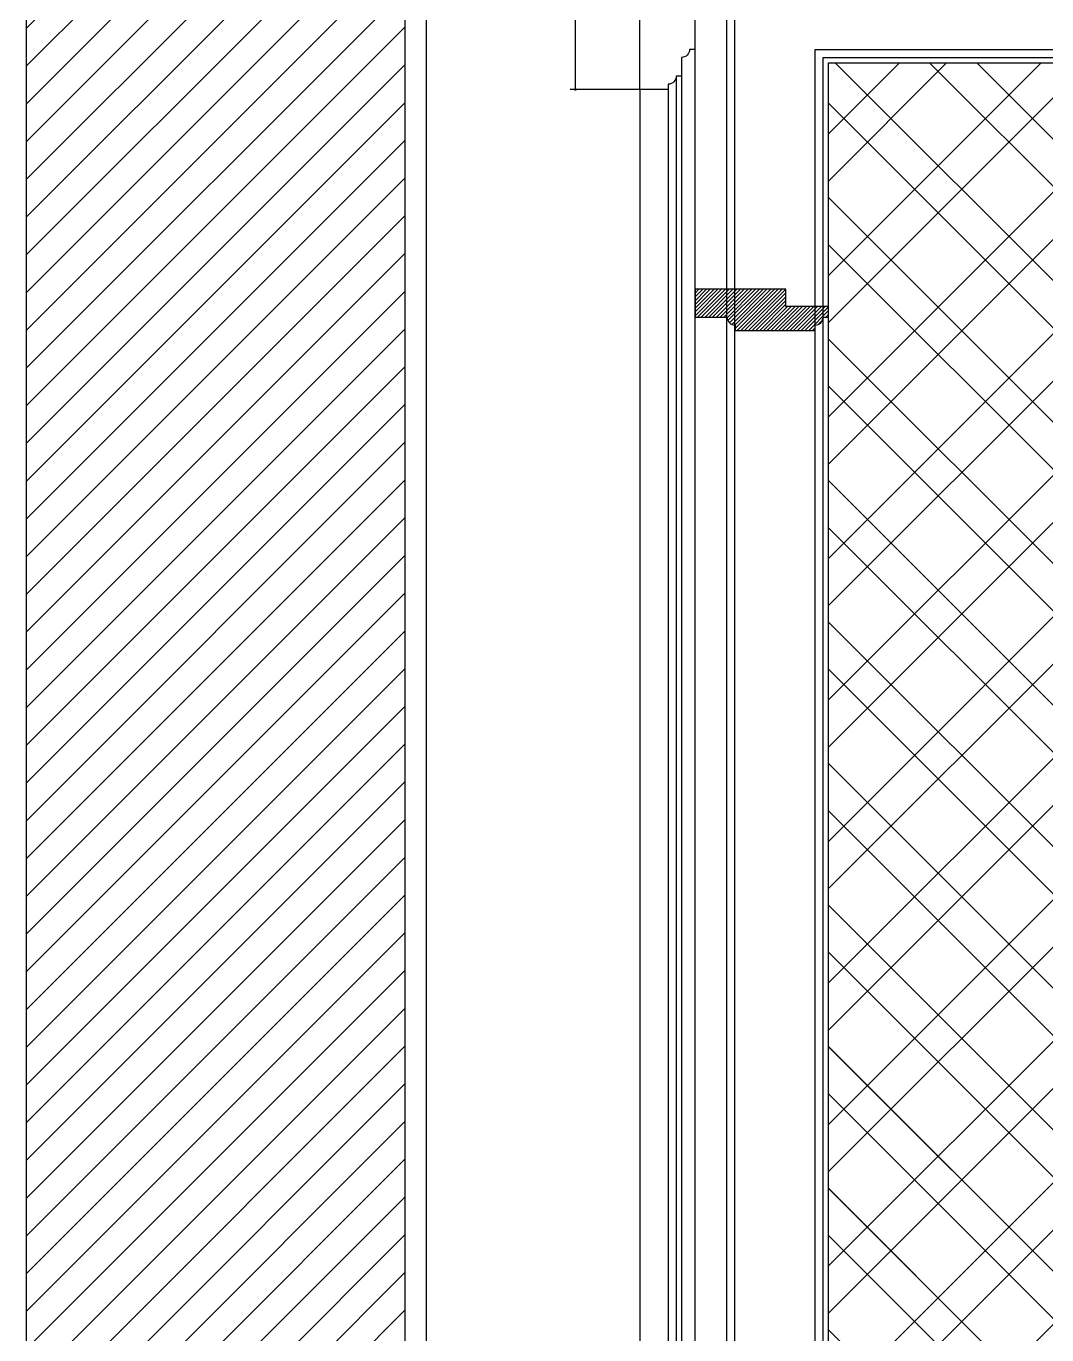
# Model space of a CAD drawing. Header units: inches. Extents: x -20583 to 399182, y -24453 to 525552.
# Drawn here: x 2748 to 3704, y 20670 to 21896 of the extents above; entities that cross this region are included whole.
import ezdxf

# ---------------------------------------------------------------- set-up
doc = ezdxf.new("R2010")
doc.units = ezdxf.units.IN
doc.header["$LTSCALE"] = 1000
doc.header["$MEASUREMENT"] = 0
doc.header["$PDMODE"] = 35
for name, color, linetype in [('8', 8, 'Continuous'), ('A-DIM', 9, 'Continuous'), ('Layer3', 3, 'Continuous'), ('Layer7', 8, 'Continuous')]:
    doc.layers.add(name, color=color, linetype=linetype)
doc.layers.add('Stone-GRG', color=7, linetype='Continuous', lineweight=0, true_color=0xfff2cc)
doc.layers.add('Wood treillis', color=111, linetype='Continuous', lineweight=0)
doc.styles.get("Standard").update_dxf_attribs({"font": 'arial.ttf'})
doc.dimstyles.new('chester 5', dxfattribs={"dimscale": 0.05, "dimtxt": 150, "dimasz": 50, "dimexe": 100, "dimexo": 0, "dimgap": 80, "dimtad": 1, "dimdec": 0, "dimzin": 0, "dimdsep": 46, "dimtxsty": 'Standard', "dimblk": 'DOT', "dimcen": 100, "dimclrd": 1, "dimclre": 1, "dimclrt": 3, "dimadec": 0, "dimazin": 0, "dimtfac": 1, "dimtdec": 0, "dimtofl": 0, "dimtmove": 0, "dimatfit": 3, "dimfxl": 1, "dimtolj": 1, "dimtzin": 0, "dimlwd": -1, "dimarcsym": 0})

# ---------------------------------------------------------------- blocks, each defined once
blk = doc.blocks.new('MAK-GF10 structrual elev A')
at = {"layer": 'Layer7'}
h = blk.add_hatch(dxfattribs=at)
h.set_pattern_fill('ANSI31', color=256, scale=200, style=0)
h.set_pattern_definition([(45, (-400019.973, -95237.583), (-17.6776695, 17.6776695), [])])
h.paths.add_polyline_path([(2747.6, 22562.1), (2769.6, 22562.1), (3102.4, 22562.1), (3102.4, 18762.1), (2747.6, 18762.1)])
h.paths.add_polyline_path([(2747.6, 23012.1), (3102.4, 23012.1), (3102.4, 22562.1), (2747.6, 22562.1)])
at = {"layer": 'Layer3'}
for p, q in [((2747.6, 23212.1, 0), (2747.6, 18562.1, 0)), ((3102.4, 23012.1, 0), (3102.4, 18762.1, 0)), ((3122.4, 23012.1, 0), (3122.4, 18862.1, 0))]:
    blk.add_line(p, q, dxfattribs=at)
blk = doc.blocks.new('_Dot')
at = {"color": 0, "linetype": 'ByBlock', "lineweight": -2}
blk.add_line((-0.5, 0), (-1, 0), dxfattribs=at)
at = {"color": 0, "linetype": 'ByBlock', "const_width": 0.5}
blk.add_lwpolyline([(-0.25, 0, 1), (0.25, 0, 1)], format="xyb", close=True, dxfattribs=at)
blk = doc.blocks.new('*D499')
at = {"layer": 'A-DIM', "color": 1, "lineweight": -2, "transparency": 16777216}
for p, q in [((3322.4, 22512.1), (3257.3, 22512.1)), ((3322.4, 21837.1), (3257.3, 21837.1))]:
    blk.add_line(p, q, dxfattribs=at)
at = {"layer": 'A-DIM', "color": 1, "transparency": 16777216}
blk.add_line((3262.3, 21839.6), (3262.3, 22509.6), dxfattribs=at)
at = {"layer": 'Defpoints', "color": 0, "transparency": 16777216}
for p in [(3262.3, 22512.1), (3322.4, 22512.1, 0), (3322.4, 21837.1, 0)]:
    blk.add_point(p, dxfattribs=at)
at = {"layer": 'A-DIM', "color": 1, "transparency": 16777216, "xscale": 2.5, "yscale": 2.5, "zscale": 2.5}
for p, rotation in [((3262.3, 22512.1), 90), ((3262.3, 21837.1), 270)]:
    blk.add_blockref('_Dot', p, dxfattribs=dict(at, rotation=rotation))
at = {"layer": 'A-DIM', "color": 3, "transparency": 16777216, "insert": (3254.5, 22174.6), "char_height": 7.5, "attachment_point": 5, "rotation": 90}
blk.add_mtext('\\A1;675', dxfattribs=at)

msp = doc.modelspace()

# ---------------------------------------------------------------- hatches: boundary and pattern name
at = {"layer": 'Stone-GRG', "lineweight": 0}
h = msp.add_hatch(dxfattribs=at)
h.set_pattern_fill('ANSI31', color=253, scale=20)
h.set_pattern_definition([(45, (-88001.9243, -9922.7142), (-1.76776695, 1.76776695), [])])
edge = h.paths.add_edge_path()
edge.add_line((3459.2, 21650), (3374.2, 21650))
edge.add_line((3374.2, 21650), (3374.2, 21623.9))
edge.add_line((3374.2, 21623.9), (3399.2, 21623.9))
edge.add_line((3399.2, 21623.9), (3404.2, 21623.9))
edge.add_arc((3411.7, 21623.9), 7.5, 180, 270)
edge.add_line((3411.7, 21616.4), (3411.7, 21611.4))
edge.add_line((3411.7, 21611.4), (3486.7, 21611.4))
edge.add_line((3486.7, 21611.4), (3486.7, 21616.4))
edge.add_arc((3486.7, 21623.9), 7.5, 270, 360)
edge.add_line((3494.2, 21623.9), (3499.2, 21623.9))
edge.add_line((3499.2, 21623.9), (3499.2, 21633.9))
edge.add_line((3499.2, 21633.9), (3459.2, 21633.9))
edge.add_line((3459.2, 21633.9), (3459.2, 21650))
at = {"layer": 'Wood treillis', "lineweight": -2}
h = msp.add_hatch(dxfattribs=at)
h.set_pattern_fill('ANSI32', color=256, scale=250, angle=90)
h.paths.add_polyline_path([(4368.8, 21862.1), (3499.1, 21862.1), (3499, 19167.1), (4368.7, 19167.1)])
h = msp.add_hatch(dxfattribs=at)
h.set_pattern_fill('ANSI32', color=256, scale=250, angle=90)
h.paths.add_polyline_path([(3499.1, 21862.1), (4368.8, 21862.1), (4369, 19167.1), (3499.3, 19167.1)])
h = msp.add_hatch(dxfattribs=at)
h.set_pattern_fill('ANSI32', color=256, scale=250)
h.paths.add_polyline_path([(3499.1, 21862.1), (4368.8, 21862.1), (4369, 19167.1), (3499.3, 19167.1)])

# ---------------------------------------------------------------- linework, layer by layer
for p, q in [((3374.1, 21874.6, 0), (3374.1, 19042.1, 0)), ((3356.6, 21849.6, 0), (3356.6, 19042.1, 0)), ((3361.6, 21849.6, 0), (3361.6, 19042.1, 0)), ((3322.4, 21837.1, 0), (3322.4, 18862.1, 0)), ((3349.1, 21837.1, 0), (3349.1, 19042.1, 0))]:
    msp.add_line(p, q, dxfattribs=at)
at = {"layer": 'Wood treillis', "lineweight": -2, "elevation": 0}
msp.add_lwpolyline([(3322.4, 21918.3), (3342.4, 21918.3), (3342.4, 21987.1), (3361.6, 21987.1), (3361.6, 21957.1, -0.414214), (3369.1, 21949.6), (3374.1, 21949.6), (3374.1, 21874.6), (3369.1, 21874.6, -0.414214), (3361.6, 21867.1), (3361.6, 21862.1), (3361.6, 21862.1), (3361.6, 21849.6), (3356.6, 21849.6, -0.414214), (3349.1, 21842.1), (3349.1, 21837.1), (3322.4, 21837.1)], format="xyb", close=True, dxfattribs=at)
for points in [[(3404.1, 19042.1), (3404.1, 21957.1)], [(3411.6, 19042.1), (3411.6, 21949.6)]]:
    msp.add_lwpolyline(points, dxfattribs=at)
for points in [[(3486.6, 21874.6), (4381.3, 21874.6), (4381.5, 19154.6), (3486.8, 19154.6)], [(3494.1, 21867.1), (4373.8, 21867.1), (4374, 19162.1), (3494.3, 19162.1)], [(3499.1, 21862.1), (4368.8, 21862.1), (4369, 19167.1), (3499.3, 19167.1)]]:
    msp.add_lwpolyline(points, close=True, dxfattribs=at)
at = {"layer": 'Wood treillis', "color": 0, "lineweight": -2, "elevation": 0}
msp.add_lwpolyline([(3459.2, 21650), (3374.2, 21650), (3374.2, 21623.9), (3399.2, 21623.9), (3399.2, 21623.9), (3404.2, 21623.9, 0.414214), (3411.7, 21616.4), (3411.7, 21611.4), (3486.7, 21611.4), (3486.7, 21616.4, 0.414214), (3494.2, 21623.9), (3499.2, 21623.9), (3499.2, 21633.9), (3459.2, 21633.9), (3459.2, 21650)], format="xyb", dxfattribs=at)

# ---------------------------------------------------------------- block references
at = {"layer": '8', "color": 2}
msp.add_blockref('MAK-GF10 structrual elev A', (0, 0), dxfattribs=at)

# ---------------------------------------------------------------- dimensions: what is measured, and where the dimension line sits
at = {"layer": 'A-DIM', "color": 8}
dim = msp.add_linear_dim(base=(3262.3, 22512.1), p1=(3322.4, 21837.1, 0), p2=(3322.4, 22512.1, 0), angle=90, dimstyle='chester 5', dxfattribs=at)
dim.commit()
dim.dimension.update_dxf_attribs({"geometry": '*D499', "text_midpoint": (3254.5, 22174.6)})

doc.saveas('drawing.dxf')
